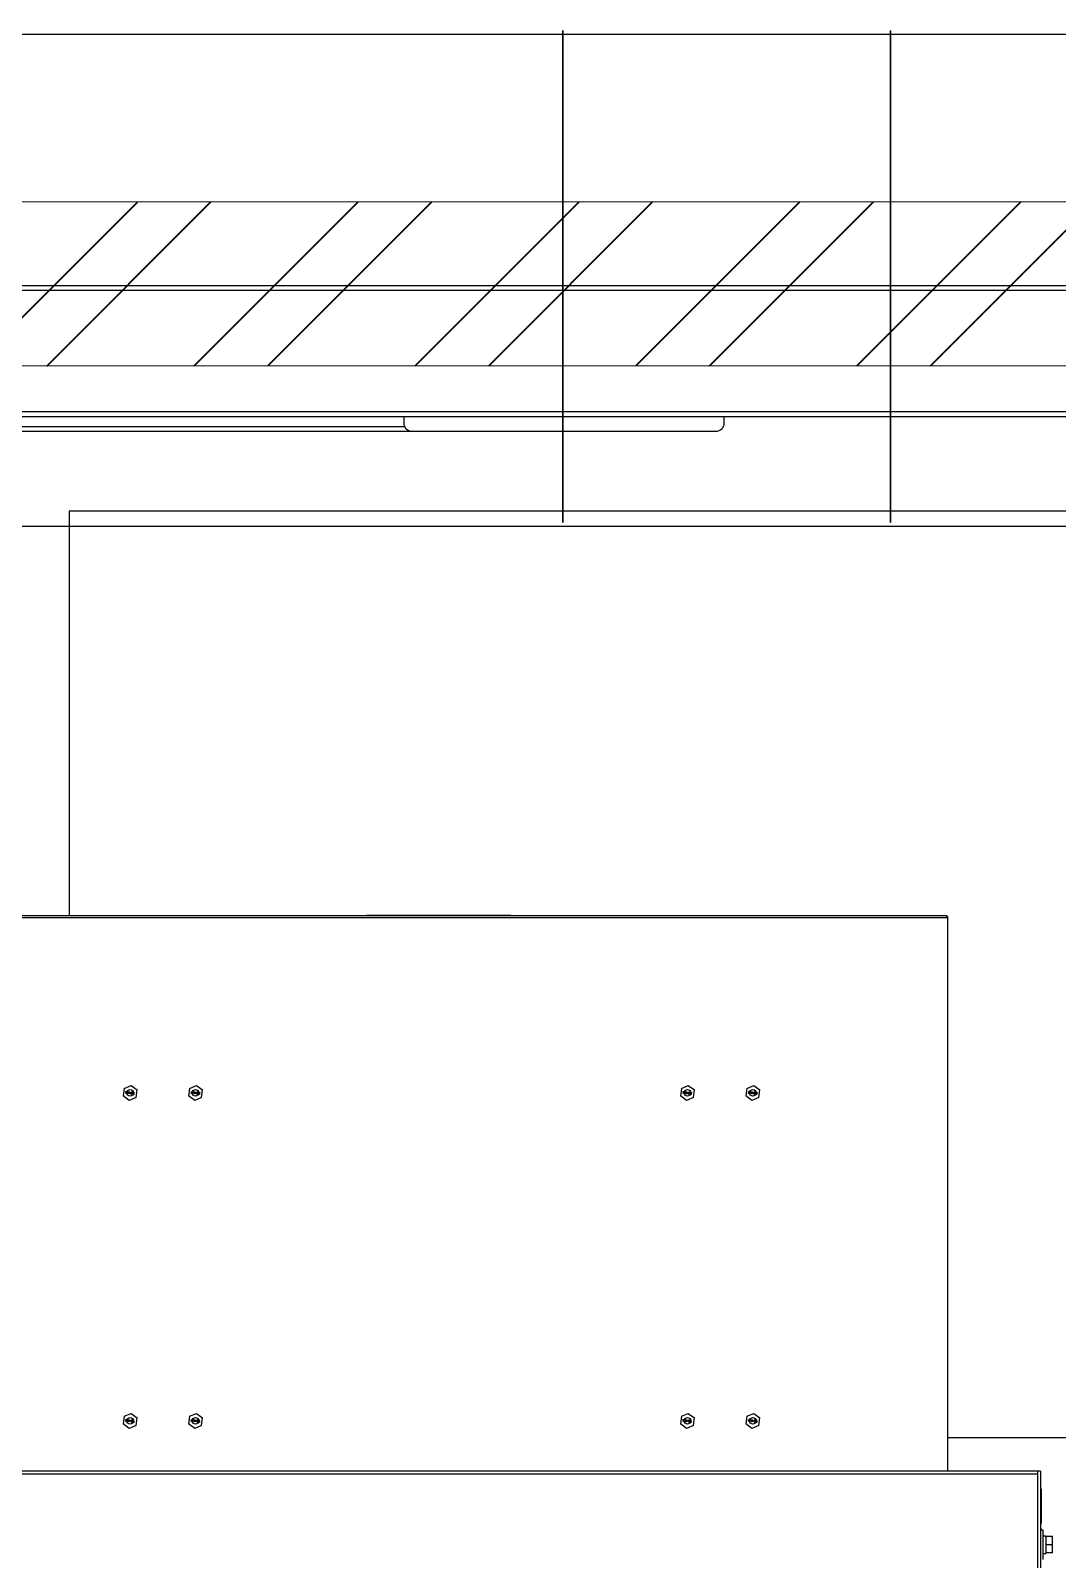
# Model space of a CAD drawing. Header units: millimetres. Extents: x 32496 to 166256, y 3504 to 23939.
# Drawn here: x 92175 to 92801, y 7928 to 8860 of the extents above; entities that cross this region are included whole.
import ezdxf

# ---------------------------------------------------------------- set-up
doc = ezdxf.new("R2010")
doc.units = ezdxf.units.MM
doc.linetypes.add('DASHED2', pattern=[9.525, 6.35, -3.175])
doc.layers.get('0').update_dxf_attribs({"lineweight": 35})
for name, color, linetype in [('2401-00854_BSO-M4-25_1_0', 7, 'Continuous'), ('2401-01144-S-M6-16HWM_1_0', 7, 'Continuous'), ('4215-19366_1_1_0', 7, 'Continuous'), ('4215-19373_1_1_0', 7, 'Continuous'), ('4215-23304_2_1_1_0', 7, 'Continuous'), ('4215-HRQZZ01_1_1_0', 7, 'Continuous'), ('4403-10194_1_0', 7, 'Continuous'), ('FG-S120X100-_0', 7, 'Continuous'), ('QIAOJIA-1_0', 7, 'Continuous'), ('S04S0230_0', 7, 'Continuous')]:
    doc.layers.add(name, color=color, linetype=linetype)

# ---------------------------------------------------------------- blocks, each defined once
blk = doc.blocks.new('etryt5rte')
at = {"color": 2, "lineweight": -3}
for p, q in [((76194.75, -53517.2), (63702.7, -53517.2)), ((76094.75, -53617.2), (63802.7, -53619.51)), ((75994.75, -53717.2), (63902.7, -53719.51)), ((75894.64, -53817.41), (64002.7, -53817.41))]:
    blk.add_line(p, q, dxfattribs=at)
at = {"color": 2, "linetype": 'DASHED2', "lineweight": 30, "ltscale": 450.578225}
for p, q in [((64402.7, -53814.9), (64402.7, -53514.9)), ((64602.7, -53814.9), (64602.7, -53514.9))]:
    blk.add_line(p, q, dxfattribs=at)
at = {"color": 2}
for p, q in [((64043.18, -53719.48), (64143.21, -53619.45)), ((64088.09, -53719.47), (64188.12, -53619.44)), ((64177.91, -53719.46), (64277.94, -53619.42)), ((64222.82, -53719.45), (64322.85, -53619.41)), ((64312.64, -53719.43), (64412.67, -53619.4)), ((64357.55, -53719.42), (64457.58, -53619.39)), ((64447.37, -53719.41), (64547.4, -53619.37)), ((64492.28, -53719.4), (64592.31, -53619.36)), ((64582.1, -53719.38), (64682.13, -53619.35)), ((64627.01, -53719.37), (64727.04, -53619.34))]:
    blk.add_line(p, q, dxfattribs=at)
blk = doc.blocks.new('gtrytrgtrr')
at = {"layer": '2401-00854_BSO-M4-25_1_0', "color": 7, "linetype": 'Continuous'}
for p, q in [((60455.13, -72861), (60454.55, -72865.58)), ((60458.23, -72868.37), (60454.55, -72865.58)), ((60455.13, -72861), (60459.39, -72859.21)), ((60456.18, -72864.06), (60456.33, -72862.87)), ((60456.33, -72864.08), (60456.18, -72864.06)), ((60456.33, -72862.87), (60456.56, -72862.9)), ((60456.45, -72863.15), (60456.33, -72864.08)), ((60456.45, -72863.15), (60456.68, -72864.13)), ((60456.79, -72864.01), (60456.56, -72862.9)), ((60456.88, -72864.15), (60456.68, -72864.13)), ((60457.3, -72863), (60456.79, -72864.01)), ((60456.88, -72864.15), (60457.34, -72863.26)), ((60457.22, -72864.2), (60457.34, -72863.26)), ((60457.37, -72864.21), (60457.22, -72864.2)), ((60457.3, -72863), (60457.52, -72863.02)), ((60457.52, -72863.02), (60457.37, -72864.21)), ((60457.62, -72863.89), (60457.64, -72863.73)), ((60458.21, -72863.96), (60457.62, -72863.89)), ((60458.32, -72863.12), (60457.64, -72863.73)), ((60457.81, -72863.75), (60458.29, -72863.33)), ((60457.81, -72863.75), (60458.23, -72863.81)), ((60458.17, -72864.31), (60458.21, -72863.96)), ((60458.32, -72864.33), (60458.17, -72864.31)), ((60458.23, -72863.81), (60458.29, -72863.33)), ((60458.32, -72863.12), (60458.47, -72863.14)), ((60458.36, -72863.98), (60458.32, -72864.33)), ((60458.61, -72864.01), (60458.36, -72863.98)), ((60458.47, -72863.14), (60458.38, -72863.83)), ((60458.38, -72863.83), (60458.63, -72863.86)), ((60458.63, -72863.86), (60458.61, -72864.01)), ((60458.99, -72863.8), (60458.82, -72863.93)), ((60458.82, -72863.93), (60458.84, -72863.96)), ((60458.84, -72863.96), (60458.98, -72863.85)), ((60458.89, -72863.61), (60458.86, -72863.63)), ((60458.86, -72863.63), (60458.99, -72863.8)), ((60458.99, -72863.75), (60458.89, -72863.61)), ((60458.96, -72864.03), (60458.98, -72863.85)), ((60459.01, -72864.03), (60458.96, -72864.03)), ((60458.99, -72863.75), (60459.02, -72863.57)), ((60459.03, -72863.86), (60459.01, -72864.03)), ((60459.02, -72863.57), (60459.07, -72863.58)), ((60459.03, -72863.86), (60459.14, -72864)), ((60459.07, -72863.58), (60459.04, -72863.76)), ((60459.18, -72863.65), (60459.04, -72863.76)), ((60459.04, -72863.81), (60459.21, -72863.67)), ((60459.17, -72863.98), (60459.04, -72863.81)), ((60459.14, -72864), (60459.17, -72863.98)), ((60459.21, -72863.67), (60459.18, -72863.65)), ((60459.31, -72864.46), (60459.32, -72864.33)), ((60460.2, -72864.57), (60459.31, -72864.46)), ((60460.1, -72863.79), (60459.32, -72864.33)), ((60459.39, -72859.21), (60463.07, -72862)), ((60459.48, -72863.45), (60459.45, -72863.55)), ((60459.57, -72863.57), (60459.45, -72863.55)), ((60459.6, -72863.36), (60459.48, -72863.45)), ((60459.52, -72864.36), (60460.21, -72863.88)), ((60459.52, -72864.36), (60460.22, -72864.44)), ((60459.57, -72863.57), (60459.63, -72863.5)), ((60459.7, -72863.32), (60459.6, -72863.36)), ((60459.63, -72863.5), (60459.71, -72863.45)), ((60459.88, -72863.32), (60459.7, -72863.32)), ((60459.71, -72863.45), (60459.84, -72863.44)), ((60459.94, -72863.46), (60459.84, -72863.44)), ((60459.88, -72863.32), (60459.98, -72863.33)), ((60459.94, -72863.46), (60460.06, -72863.5)), ((60460.12, -72863.38), (60459.98, -72863.33)), ((60460.06, -72863.5), (60460.13, -72863.56)), ((60460.16, -72863.69), (60460.1, -72863.79)), ((60460.22, -72863.44), (60460.12, -72863.38)), ((60460.13, -72863.56), (60460.17, -72863.64)), ((60460.16, -72863.69), (60460.17, -72863.64)), ((60460.22, -72864.44), (60460.2, -72864.57)), ((60460.21, -72863.88), (60460.27, -72863.81)), ((60460.3, -72863.55), (60460.22, -72863.44)), ((60460.27, -72863.81), (60460.31, -72863.71)), ((60460.32, -72863.66), (60460.3, -72863.55)), ((60460.32, -72863.66), (60460.31, -72863.71)), ((60460.44, -72864.29), (60460.47, -72864.4)), ((60460.44, -72864.29), (60460.59, -72864.31)), ((60460.47, -72864.06), (60460.55, -72863.41)), ((60460.64, -72864.09), (60460.47, -72864.06)), ((60460.47, -72864.4), (60460.54, -72864.51)), ((60460.54, -72864.51), (60460.65, -72864.6)), ((60460.55, -72863.41), (60461.39, -72863.51)), ((60460.62, -72864.42), (60460.59, -72864.31)), ((60460.66, -72863.55), (60460.61, -72863.95)), ((60460.74, -72863.89), (60460.61, -72863.95)), ((60460.69, -72864.48), (60460.62, -72864.42)), ((60460.64, -72864.09), (60460.75, -72864.02)), ((60460.65, -72864.6), (60460.77, -72864.64)), ((60461.38, -72863.64), (60460.66, -72863.55)), ((60460.79, -72864.52), (60460.69, -72864.48)), ((60460.87, -72863.88), (60460.74, -72863.89)), ((60460.75, -72864.02), (60460.85, -72864.01)), ((60460.92, -72864.66), (60460.77, -72864.64)), ((60460.79, -72864.52), (60460.94, -72864.54)), ((60461, -72864.03), (60460.85, -72864.01)), ((60460.87, -72863.88), (60461.02, -72863.9)), ((60460.92, -72864.66), (60461.05, -72864.65)), ((60461.04, -72864.52), (60460.94, -72864.54)), ((60461, -72864.03), (60461.1, -72864.07)), ((60461.14, -72863.94), (60461.02, -72863.9)), ((60461.12, -72864.48), (60461.04, -72864.52)), ((60461.05, -72864.65), (60461.18, -72864.59)), ((60461.1, -72864.07), (60461.16, -72864.13)), ((60461.18, -72864.41), (60461.12, -72864.48)), ((60461.25, -72864.03), (60461.14, -72863.94)), ((60461.16, -72864.13), (60461.2, -72864.21)), ((60461.21, -72864.34), (60461.18, -72864.41)), ((60461.18, -72864.59), (60461.27, -72864.5)), ((60461.2, -72864.21), (60461.22, -72864.29)), ((60461.21, -72864.34), (60461.22, -72864.29)), ((60461.31, -72864.15), (60461.25, -72864.03)), ((60461.27, -72864.5), (60461.33, -72864.38)), ((60461.35, -72864.28), (60461.31, -72864.15)), ((60461.35, -72864.28), (60461.33, -72864.38)), ((60461.39, -72863.51), (60461.38, -72863.64)), ((60462.49, -72866.58), (60463.07, -72862)), ((60495.13, -72861), (60494.55, -72865.58)), ((60498.23, -72868.37), (60494.55, -72865.58)), ((60495.13, -72861), (60499.39, -72859.21)), ((60496.18, -72864.06), (60496.33, -72862.87)), ((60496.33, -72864.08), (60496.18, -72864.06)), ((60496.33, -72862.87), (60496.56, -72862.9)), ((60496.45, -72863.15), (60496.33, -72864.08)), ((60496.45, -72863.15), (60496.68, -72864.13)), ((60496.79, -72864.01), (60496.56, -72862.9)), ((60496.88, -72864.15), (60496.68, -72864.13)), ((60497.3, -72863), (60496.79, -72864.01)), ((60496.88, -72864.15), (60497.34, -72863.26)), ((60497.22, -72864.2), (60497.34, -72863.26)), ((60497.37, -72864.21), (60497.22, -72864.2)), ((60497.3, -72863), (60497.52, -72863.02)), ((60497.52, -72863.02), (60497.37, -72864.21)), ((60497.62, -72863.89), (60497.64, -72863.73)), ((60498.21, -72863.96), (60497.62, -72863.89)), ((60498.32, -72863.12), (60497.64, -72863.73)), ((60497.81, -72863.75), (60498.29, -72863.33)), ((60497.81, -72863.75), (60498.23, -72863.81)), ((60498.17, -72864.31), (60498.21, -72863.96)), ((60498.32, -72864.33), (60498.17, -72864.31)), ((60498.23, -72863.81), (60498.29, -72863.33)), ((60498.32, -72863.12), (60498.47, -72863.14)), ((60498.36, -72863.98), (60498.32, -72864.33)), ((60498.61, -72864.01), (60498.36, -72863.98)), ((60498.47, -72863.14), (60498.38, -72863.83)), ((60498.38, -72863.83), (60498.63, -72863.86)), ((60498.63, -72863.86), (60498.61, -72864.01)), ((60498.99, -72863.8), (60498.82, -72863.93)), ((60498.82, -72863.93), (60498.84, -72863.96)), ((60498.84, -72863.96), (60498.98, -72863.85)), ((60498.89, -72863.61), (60498.86, -72863.63)), ((60498.86, -72863.63), (60498.99, -72863.8)), ((60498.99, -72863.75), (60498.89, -72863.61)), ((60498.96, -72864.03), (60498.98, -72863.85)), ((60499.01, -72864.03), (60498.96, -72864.03)), ((60498.99, -72863.75), (60499.02, -72863.57)), ((60499.03, -72863.86), (60499.01, -72864.03)), ((60499.02, -72863.57), (60499.07, -72863.58)), ((60499.03, -72863.86), (60499.14, -72864)), ((60499.07, -72863.58), (60499.04, -72863.76)), ((60499.18, -72863.65), (60499.04, -72863.76)), ((60499.04, -72863.81), (60499.21, -72863.67)), ((60499.17, -72863.98), (60499.04, -72863.81)), ((60499.14, -72864), (60499.17, -72863.98)), ((60499.21, -72863.67), (60499.18, -72863.65)), ((60499.31, -72864.46), (60499.32, -72864.33)), ((60500.2, -72864.57), (60499.31, -72864.46)), ((60500.1, -72863.79), (60499.32, -72864.33)), ((60499.39, -72859.21), (60503.07, -72862)), ((60499.48, -72863.45), (60499.45, -72863.55)), ((60499.57, -72863.57), (60499.45, -72863.55)), ((60499.6, -72863.36), (60499.48, -72863.45)), ((60499.52, -72864.36), (60500.21, -72863.88)), ((60499.52, -72864.36), (60500.22, -72864.44)), ((60499.57, -72863.57), (60499.63, -72863.5)), ((60499.7, -72863.32), (60499.6, -72863.36)), ((60499.63, -72863.5), (60499.71, -72863.45)), ((60499.88, -72863.32), (60499.7, -72863.32)), ((60499.71, -72863.45), (60499.84, -72863.44)), ((60499.94, -72863.46), (60499.84, -72863.44)), ((60499.88, -72863.32), (60499.98, -72863.33)), ((60499.94, -72863.46), (60500.06, -72863.5)), ((60500.12, -72863.38), (60499.98, -72863.33)), ((60500.06, -72863.5), (60500.13, -72863.56)), ((60500.16, -72863.69), (60500.1, -72863.79)), ((60500.22, -72863.44), (60500.12, -72863.38)), ((60500.13, -72863.56), (60500.17, -72863.64)), ((60500.16, -72863.69), (60500.17, -72863.64)), ((60500.22, -72864.44), (60500.2, -72864.57)), ((60500.21, -72863.88), (60500.27, -72863.81)), ((60500.3, -72863.55), (60500.22, -72863.44)), ((60500.27, -72863.81), (60500.31, -72863.71)), ((60500.32, -72863.66), (60500.3, -72863.55)), ((60500.32, -72863.66), (60500.31, -72863.71)), ((60500.44, -72864.29), (60500.47, -72864.4)), ((60500.44, -72864.29), (60500.59, -72864.31)), ((60500.47, -72864.06), (60500.55, -72863.41)), ((60500.64, -72864.09), (60500.47, -72864.06)), ((60500.47, -72864.4), (60500.54, -72864.51)), ((60500.54, -72864.51), (60500.65, -72864.6)), ((60500.55, -72863.41), (60501.39, -72863.51)), ((60500.62, -72864.42), (60500.59, -72864.31)), ((60500.66, -72863.55), (60500.61, -72863.95)), ((60500.74, -72863.89), (60500.61, -72863.95)), ((60500.69, -72864.48), (60500.62, -72864.42)), ((60500.64, -72864.09), (60500.75, -72864.02)), ((60500.65, -72864.6), (60500.77, -72864.64)), ((60501.38, -72863.64), (60500.66, -72863.55)), ((60500.79, -72864.52), (60500.69, -72864.48)), ((60500.87, -72863.88), (60500.74, -72863.89)), ((60500.75, -72864.02), (60500.85, -72864.01)), ((60500.92, -72864.66), (60500.77, -72864.64)), ((60500.79, -72864.52), (60500.94, -72864.54)), ((60501, -72864.03), (60500.85, -72864.01)), ((60500.87, -72863.88), (60501.02, -72863.9)), ((60500.92, -72864.66), (60501.05, -72864.65)), ((60501.04, -72864.52), (60500.94, -72864.54)), ((60501, -72864.03), (60501.1, -72864.07)), ((60501.14, -72863.94), (60501.02, -72863.9)), ((60501.12, -72864.48), (60501.04, -72864.52)), ((60501.05, -72864.65), (60501.18, -72864.59)), ((60501.1, -72864.07), (60501.16, -72864.13)), ((60501.18, -72864.41), (60501.12, -72864.48)), ((60501.25, -72864.03), (60501.14, -72863.94)), ((60501.16, -72864.13), (60501.2, -72864.21)), ((60501.21, -72864.34), (60501.18, -72864.41)), ((60501.18, -72864.59), (60501.27, -72864.5)), ((60501.2, -72864.21), (60501.22, -72864.29)), ((60501.21, -72864.34), (60501.22, -72864.29)), ((60501.31, -72864.15), (60501.25, -72864.03)), ((60501.27, -72864.5), (60501.33, -72864.38)), ((60501.35, -72864.28), (60501.31, -72864.15)), ((60501.35, -72864.28), (60501.33, -72864.38)), ((60501.39, -72863.51), (60501.38, -72863.64)), ((60502.49, -72866.58), (60503.07, -72862)), ((60795.13, -72861), (60794.55, -72865.58)), ((60798.23, -72868.37), (60794.55, -72865.58)), ((60795.13, -72861), (60799.39, -72859.21)), ((60796.18, -72864.06), (60796.33, -72862.87)), ((60796.33, -72864.08), (60796.18, -72864.06)), ((60796.33, -72862.87), (60796.56, -72862.9)), ((60796.45, -72863.15), (60796.33, -72864.08)), ((60796.45, -72863.15), (60796.68, -72864.13)), ((60796.79, -72864.01), (60796.56, -72862.9)), ((60796.88, -72864.15), (60796.68, -72864.13)), ((60797.3, -72863), (60796.79, -72864.01)), ((60796.88, -72864.15), (60797.34, -72863.26)), ((60797.22, -72864.2), (60797.34, -72863.26)), ((60797.37, -72864.21), (60797.22, -72864.2)), ((60797.3, -72863), (60797.52, -72863.02)), ((60797.52, -72863.02), (60797.37, -72864.21)), ((60797.62, -72863.89), (60797.64, -72863.73)), ((60798.21, -72863.96), (60797.62, -72863.89)), ((60798.32, -72863.12), (60797.64, -72863.73)), ((60797.81, -72863.75), (60798.29, -72863.33)), ((60797.81, -72863.75), (60798.23, -72863.81)), ((60798.17, -72864.31), (60798.21, -72863.96)), ((60798.32, -72864.33), (60798.17, -72864.31)), ((60798.23, -72863.81), (60798.29, -72863.33)), ((60798.32, -72863.12), (60798.47, -72863.14)), ((60798.36, -72863.98), (60798.32, -72864.33)), ((60798.61, -72864.01), (60798.36, -72863.98)), ((60798.47, -72863.14), (60798.38, -72863.83)), ((60798.38, -72863.83), (60798.63, -72863.86)), ((60798.63, -72863.86), (60798.61, -72864.01)), ((60798.99, -72863.8), (60798.82, -72863.93)), ((60798.82, -72863.93), (60798.84, -72863.96)), ((60798.84, -72863.96), (60798.98, -72863.85)), ((60798.89, -72863.61), (60798.86, -72863.63)), ((60798.86, -72863.63), (60798.99, -72863.8)), ((60798.99, -72863.75), (60798.89, -72863.61)), ((60798.96, -72864.03), (60798.98, -72863.85)), ((60799.01, -72864.03), (60798.96, -72864.03)), ((60798.99, -72863.75), (60799.02, -72863.57)), ((60799.03, -72863.86), (60799.01, -72864.03)), ((60799.02, -72863.57), (60799.07, -72863.58)), ((60799.03, -72863.86), (60799.14, -72864)), ((60799.07, -72863.58), (60799.04, -72863.76)), ((60799.18, -72863.65), (60799.04, -72863.76)), ((60799.04, -72863.81), (60799.21, -72863.67)), ((60799.17, -72863.98), (60799.04, -72863.81)), ((60799.14, -72864), (60799.17, -72863.98)), ((60799.21, -72863.67), (60799.18, -72863.65)), ((60799.31, -72864.46), (60799.32, -72864.33)), ((60800.2, -72864.57), (60799.31, -72864.46)), ((60800.1, -72863.79), (60799.32, -72864.33)), ((60799.39, -72859.21), (60803.07, -72862)), ((60799.48, -72863.45), (60799.45, -72863.55)), ((60799.57, -72863.57), (60799.45, -72863.55)), ((60799.6, -72863.36), (60799.48, -72863.45)), ((60799.52, -72864.36), (60800.21, -72863.88)), ((60799.52, -72864.36), (60800.22, -72864.44)), ((60799.57, -72863.57), (60799.63, -72863.5)), ((60799.7, -72863.32), (60799.6, -72863.36)), ((60799.63, -72863.5), (60799.71, -72863.45)), ((60799.88, -72863.32), (60799.7, -72863.32)), ((60799.71, -72863.45), (60799.84, -72863.44)), ((60799.94, -72863.46), (60799.84, -72863.44)), ((60799.88, -72863.32), (60799.98, -72863.33)), ((60799.94, -72863.46), (60800.06, -72863.5)), ((60800.12, -72863.38), (60799.98, -72863.33)), ((60800.06, -72863.5), (60800.13, -72863.56)), ((60800.16, -72863.69), (60800.1, -72863.79)), ((60800.22, -72863.44), (60800.12, -72863.38)), ((60800.13, -72863.56), (60800.17, -72863.64)), ((60800.16, -72863.69), (60800.17, -72863.64)), ((60800.22, -72864.44), (60800.2, -72864.57)), ((60800.21, -72863.88), (60800.27, -72863.81)), ((60800.3, -72863.55), (60800.22, -72863.44)), ((60800.27, -72863.81), (60800.31, -72863.71)), ((60800.32, -72863.66), (60800.3, -72863.55)), ((60800.32, -72863.66), (60800.31, -72863.71)), ((60800.44, -72864.29), (60800.47, -72864.4)), ((60800.44, -72864.29), (60800.59, -72864.31)), ((60800.47, -72864.06), (60800.55, -72863.41)), ((60800.64, -72864.09), (60800.47, -72864.06)), ((60800.47, -72864.4), (60800.54, -72864.51)), ((60800.54, -72864.51), (60800.65, -72864.6)), ((60800.55, -72863.41), (60801.39, -72863.51)), ((60800.62, -72864.42), (60800.59, -72864.31)), ((60800.66, -72863.55), (60800.61, -72863.95)), ((60800.74, -72863.89), (60800.61, -72863.95)), ((60800.69, -72864.48), (60800.62, -72864.42)), ((60800.64, -72864.09), (60800.75, -72864.02)), ((60800.65, -72864.6), (60800.77, -72864.64)), ((60801.38, -72863.64), (60800.66, -72863.55)), ((60800.79, -72864.52), (60800.69, -72864.48)), ((60800.87, -72863.88), (60800.74, -72863.89)), ((60800.75, -72864.02), (60800.85, -72864.01)), ((60800.92, -72864.66), (60800.77, -72864.64)), ((60800.79, -72864.52), (60800.94, -72864.54)), ((60801, -72864.03), (60800.85, -72864.01)), ((60800.87, -72863.88), (60801.02, -72863.9)), ((60800.92, -72864.66), (60801.05, -72864.65)), ((60801.04, -72864.52), (60800.94, -72864.54)), ((60801, -72864.03), (60801.1, -72864.07)), ((60801.14, -72863.94), (60801.02, -72863.9)), ((60801.12, -72864.48), (60801.04, -72864.52)), ((60801.05, -72864.65), (60801.18, -72864.59)), ((60801.1, -72864.07), (60801.16, -72864.13)), ((60801.18, -72864.41), (60801.12, -72864.48)), ((60801.25, -72864.03), (60801.14, -72863.94)), ((60801.16, -72864.13), (60801.2, -72864.21)), ((60801.21, -72864.34), (60801.18, -72864.41)), ((60801.18, -72864.59), (60801.27, -72864.5)), ((60801.2, -72864.21), (60801.22, -72864.29)), ((60801.21, -72864.34), (60801.22, -72864.29)), ((60801.31, -72864.15), (60801.25, -72864.03)), ((60801.27, -72864.5), (60801.33, -72864.38)), ((60801.35, -72864.28), (60801.31, -72864.15)), ((60801.35, -72864.28), (60801.33, -72864.38)), ((60801.39, -72863.51), (60801.38, -72863.64)), ((60802.49, -72866.58), (60803.07, -72862)), ((60835.13, -72861), (60834.55, -72865.58)), ((60838.23, -72868.37), (60834.55, -72865.58)), ((60835.13, -72861), (60839.39, -72859.21)), ((60836.18, -72864.06), (60836.33, -72862.87)), ((60836.33, -72864.08), (60836.18, -72864.06)), ((60836.33, -72862.87), (60836.56, -72862.9)), ((60836.45, -72863.15), (60836.33, -72864.08)), ((60836.45, -72863.15), (60836.68, -72864.13)), ((60836.79, -72864.01), (60836.56, -72862.9)), ((60836.88, -72864.15), (60836.68, -72864.13)), ((60837.3, -72863), (60836.79, -72864.01)), ((60836.88, -72864.15), (60837.34, -72863.26)), ((60837.22, -72864.2), (60837.34, -72863.26)), ((60837.37, -72864.21), (60837.22, -72864.2)), ((60837.3, -72863), (60837.52, -72863.02)), ((60837.52, -72863.02), (60837.37, -72864.21)), ((60837.62, -72863.89), (60837.64, -72863.73)), ((60838.21, -72863.96), (60837.62, -72863.89)), ((60838.32, -72863.12), (60837.64, -72863.73)), ((60837.81, -72863.75), (60838.29, -72863.33)), ((60837.81, -72863.75), (60838.23, -72863.81)), ((60838.17, -72864.31), (60838.21, -72863.96)), ((60838.32, -72864.33), (60838.17, -72864.31)), ((60838.23, -72863.81), (60838.29, -72863.33)), ((60838.32, -72863.12), (60838.47, -72863.14)), ((60838.36, -72863.98), (60838.32, -72864.33)), ((60838.61, -72864.01), (60838.36, -72863.98)), ((60838.47, -72863.14), (60838.38, -72863.83)), ((60838.38, -72863.83), (60838.63, -72863.86)), ((60838.63, -72863.86), (60838.61, -72864.01)), ((60838.99, -72863.8), (60838.82, -72863.93)), ((60838.82, -72863.93), (60838.84, -72863.96)), ((60838.84, -72863.96), (60838.98, -72863.85)), ((60838.89, -72863.61), (60838.86, -72863.63)), ((60838.86, -72863.63), (60838.99, -72863.8)), ((60838.99, -72863.75), (60838.89, -72863.61)), ((60838.96, -72864.03), (60838.98, -72863.85)), ((60839.01, -72864.03), (60838.96, -72864.03)), ((60838.99, -72863.75), (60839.02, -72863.57)), ((60839.03, -72863.86), (60839.01, -72864.03)), ((60839.02, -72863.57), (60839.07, -72863.58)), ((60839.03, -72863.86), (60839.14, -72864)), ((60839.07, -72863.58), (60839.04, -72863.76)), ((60839.18, -72863.65), (60839.04, -72863.76)), ((60839.04, -72863.81), (60839.21, -72863.67)), ((60839.17, -72863.98), (60839.04, -72863.81)), ((60839.14, -72864), (60839.17, -72863.98)), ((60839.21, -72863.67), (60839.18, -72863.65)), ((60839.31, -72864.46), (60839.32, -72864.33)), ((60840.2, -72864.57), (60839.31, -72864.46)), ((60840.1, -72863.79), (60839.32, -72864.33)), ((60839.39, -72859.21), (60843.07, -72862)), ((60839.48, -72863.45), (60839.45, -72863.55)), ((60839.57, -72863.57), (60839.45, -72863.55)), ((60839.6, -72863.36), (60839.48, -72863.45)), ((60839.52, -72864.36), (60840.21, -72863.88)), ((60839.52, -72864.36), (60840.22, -72864.44)), ((60839.57, -72863.57), (60839.63, -72863.5)), ((60839.7, -72863.32), (60839.6, -72863.36)), ((60839.63, -72863.5), (60839.71, -72863.45)), ((60839.88, -72863.32), (60839.7, -72863.32)), ((60839.71, -72863.45), (60839.84, -72863.44)), ((60839.94, -72863.46), (60839.84, -72863.44)), ((60839.88, -72863.32), (60839.98, -72863.33)), ((60839.94, -72863.46), (60840.06, -72863.5)), ((60840.12, -72863.38), (60839.98, -72863.33)), ((60840.06, -72863.5), (60840.13, -72863.56)), ((60840.16, -72863.69), (60840.1, -72863.79)), ((60840.22, -72863.44), (60840.12, -72863.38)), ((60840.13, -72863.56), (60840.17, -72863.64)), ((60840.16, -72863.69), (60840.17, -72863.64)), ((60840.22, -72864.44), (60840.2, -72864.57)), ((60840.21, -72863.88), (60840.27, -72863.81)), ((60840.3, -72863.55), (60840.22, -72863.44)), ((60840.27, -72863.81), (60840.31, -72863.71)), ((60840.32, -72863.66), (60840.3, -72863.55)), ((60840.32, -72863.66), (60840.31, -72863.71)), ((60840.44, -72864.29), (60840.47, -72864.4)), ((60840.44, -72864.29), (60840.59, -72864.31)), ((60840.47, -72864.06), (60840.55, -72863.41)), ((60840.64, -72864.09), (60840.47, -72864.06)), ((60840.47, -72864.4), (60840.54, -72864.51)), ((60840.54, -72864.51), (60840.65, -72864.6)), ((60840.55, -72863.41), (60841.39, -72863.51)), ((60840.62, -72864.42), (60840.59, -72864.31)), ((60840.66, -72863.55), (60840.61, -72863.95)), ((60840.74, -72863.89), (60840.61, -72863.95)), ((60840.69, -72864.48), (60840.62, -72864.42)), ((60840.64, -72864.09), (60840.75, -72864.02)), ((60840.65, -72864.6), (60840.77, -72864.64)), ((60841.38, -72863.64), (60840.66, -72863.55)), ((60840.79, -72864.52), (60840.69, -72864.48)), ((60840.87, -72863.88), (60840.74, -72863.89)), ((60840.75, -72864.02), (60840.85, -72864.01)), ((60840.92, -72864.66), (60840.77, -72864.64)), ((60840.79, -72864.52), (60840.94, -72864.54)), ((60841, -72864.03), (60840.85, -72864.01)), ((60840.87, -72863.88), (60841.02, -72863.9)), ((60840.92, -72864.66), (60841.05, -72864.65)), ((60841.04, -72864.52), (60840.94, -72864.54)), ((60841, -72864.03), (60841.1, -72864.07)), ((60841.14, -72863.94), (60841.02, -72863.9)), ((60841.12, -72864.48), (60841.04, -72864.52)), ((60841.05, -72864.65), (60841.18, -72864.59)), ((60841.1, -72864.07), (60841.16, -72864.13)), ((60841.18, -72864.41), (60841.12, -72864.48)), ((60841.25, -72864.03), (60841.14, -72863.94)), ((60841.16, -72864.13), (60841.2, -72864.21)), ((60841.21, -72864.34), (60841.18, -72864.41)), ((60841.18, -72864.59), (60841.27, -72864.5)), ((60841.2, -72864.21), (60841.22, -72864.29)), ((60841.21, -72864.34), (60841.22, -72864.29)), ((60841.31, -72864.15), (60841.25, -72864.03)), ((60841.27, -72864.5), (60841.33, -72864.38)), ((60841.35, -72864.28), (60841.31, -72864.15)), ((60841.35, -72864.28), (60841.33, -72864.38)), ((60841.39, -72863.51), (60841.38, -72863.64)), ((60842.49, -72866.58), (60843.07, -72862)), ((60462.49, -72866.58), (60458.23, -72868.37)), ((60502.49, -72866.58), (60498.23, -72868.37)), ((60802.49, -72866.58), (60798.23, -72868.37)), ((60842.49, -72866.58), (60838.23, -72868.37)), ((60455.13, -73061), (60454.55, -73065.58)), ((60455.13, -73061), (60459.39, -73059.21)), ((60459.39, -73059.21), (60463.07, -73062)), ((60462.49, -73066.58), (60463.07, -73062)), ((60495.13, -73061), (60494.55, -73065.58)), ((60495.13, -73061), (60499.39, -73059.21)), ((60499.39, -73059.21), (60503.07, -73062)), ((60502.49, -73066.58), (60503.07, -73062)), ((60795.13, -73061), (60794.55, -73065.58)), ((60795.13, -73061), (60799.39, -73059.21)), ((60799.39, -73059.21), (60803.07, -73062)), ((60802.49, -73066.58), (60803.07, -73062)), ((60835.13, -73061), (60834.55, -73065.58)), ((60835.13, -73061), (60839.39, -73059.21)), ((60839.39, -73059.21), (60843.07, -73062)), ((60842.49, -73066.58), (60843.07, -73062)), ((60458.23, -73068.37), (60454.55, -73065.58)), ((60456.18, -73064.06), (60456.33, -73062.87)), ((60456.33, -73064.08), (60456.18, -73064.06)), ((60456.33, -73062.87), (60456.56, -73062.9)), ((60456.45, -73063.15), (60456.33, -73064.08)), ((60456.45, -73063.15), (60456.68, -73064.13)), ((60456.79, -73064.01), (60456.56, -73062.9)), ((60456.88, -73064.15), (60456.68, -73064.13)), ((60457.3, -73063), (60456.79, -73064.01)), ((60456.88, -73064.15), (60457.34, -73063.26)), ((60457.22, -73064.2), (60457.34, -73063.26)), ((60457.37, -73064.21), (60457.22, -73064.2)), ((60457.3, -73063), (60457.52, -73063.02)), ((60457.52, -73063.02), (60457.37, -73064.21)), ((60457.62, -73063.89), (60457.64, -73063.73)), ((60458.21, -73063.96), (60457.62, -73063.89)), ((60458.32, -73063.12), (60457.64, -73063.73)), ((60457.81, -73063.75), (60458.29, -73063.33)), ((60457.81, -73063.75), (60458.23, -73063.81)), ((60458.17, -73064.31), (60458.21, -73063.96)), ((60458.32, -73064.33), (60458.17, -73064.31)), ((60458.23, -73063.81), (60458.29, -73063.33)), ((60462.49, -73066.58), (60458.23, -73068.37)), ((60458.32, -73063.12), (60458.47, -73063.14)), ((60458.36, -73063.98), (60458.32, -73064.33)), ((60458.61, -73064.01), (60458.36, -73063.98)), ((60458.47, -73063.14), (60458.38, -73063.83)), ((60458.38, -73063.83), (60458.63, -73063.86)), ((60458.63, -73063.86), (60458.61, -73064.01)), ((60458.99, -73063.8), (60458.82, -73063.93)), ((60458.82, -73063.93), (60458.84, -73063.96)), ((60458.84, -73063.96), (60458.98, -73063.85)), ((60458.89, -73063.61), (60458.86, -73063.63)), ((60458.86, -73063.63), (60458.99, -73063.8)), ((60458.99, -73063.75), (60458.89, -73063.61)), ((60458.96, -73064.03), (60458.98, -73063.85)), ((60459.01, -73064.03), (60458.96, -73064.03)), ((60458.99, -73063.75), (60459.02, -73063.57)), ((60459.03, -73063.86), (60459.01, -73064.03)), ((60459.02, -73063.57), (60459.07, -73063.58)), ((60459.03, -73063.86), (60459.14, -73064)), ((60459.07, -73063.58), (60459.04, -73063.76)), ((60459.18, -73063.65), (60459.04, -73063.76)), ((60459.04, -73063.81), (60459.21, -73063.67)), ((60459.17, -73063.98), (60459.04, -73063.81)), ((60459.14, -73064), (60459.17, -73063.98)), ((60459.21, -73063.67), (60459.18, -73063.65)), ((60459.31, -73064.46), (60459.32, -73064.33)), ((60460.2, -73064.57), (60459.31, -73064.46)), ((60460.1, -73063.79), (60459.32, -73064.33)), ((60459.48, -73063.45), (60459.45, -73063.55)), ((60459.57, -73063.57), (60459.45, -73063.55)), ((60459.6, -73063.36), (60459.48, -73063.45)), ((60459.52, -73064.36), (60460.21, -73063.88)), ((60459.52, -73064.36), (60460.22, -73064.44)), ((60459.57, -73063.57), (60459.63, -73063.5)), ((60459.7, -73063.32), (60459.6, -73063.36)), ((60459.63, -73063.5), (60459.71, -73063.45)), ((60459.88, -73063.32), (60459.7, -73063.32)), ((60459.71, -73063.45), (60459.84, -73063.44)), ((60459.94, -73063.46), (60459.84, -73063.44)), ((60459.88, -73063.32), (60459.98, -73063.33)), ((60459.94, -73063.46), (60460.06, -73063.5)), ((60460.12, -73063.38), (60459.98, -73063.33)), ((60460.06, -73063.5), (60460.13, -73063.56)), ((60460.16, -73063.69), (60460.1, -73063.79)), ((60460.22, -73063.44), (60460.12, -73063.38)), ((60460.13, -73063.56), (60460.17, -73063.64)), ((60460.16, -73063.69), (60460.17, -73063.64)), ((60460.22, -73064.44), (60460.2, -73064.57)), ((60460.21, -73063.88), (60460.27, -73063.81)), ((60460.3, -73063.55), (60460.22, -73063.44)), ((60460.27, -73063.81), (60460.31, -73063.71)), ((60460.32, -73063.66), (60460.3, -73063.55)), ((60460.32, -73063.66), (60460.31, -73063.71)), ((60460.44, -73064.29), (60460.47, -73064.4)), ((60460.44, -73064.29), (60460.59, -73064.31)), ((60460.47, -73064.06), (60460.55, -73063.41)), ((60460.64, -73064.09), (60460.47, -73064.06)), ((60460.47, -73064.4), (60460.54, -73064.51)), ((60460.54, -73064.51), (60460.65, -73064.6)), ((60460.55, -73063.41), (60461.39, -73063.51)), ((60460.62, -73064.42), (60460.59, -73064.31)), ((60460.66, -73063.55), (60460.61, -73063.95)), ((60460.74, -73063.89), (60460.61, -73063.95)), ((60460.69, -73064.48), (60460.62, -73064.42)), ((60460.64, -73064.09), (60460.75, -73064.02)), ((60460.65, -73064.6), (60460.77, -73064.64)), ((60461.38, -73063.64), (60460.66, -73063.55)), ((60460.79, -73064.52), (60460.69, -73064.48)), ((60460.87, -73063.88), (60460.74, -73063.89)), ((60460.75, -73064.02), (60460.85, -73064.01)), ((60460.92, -73064.66), (60460.77, -73064.64)), ((60460.79, -73064.52), (60460.94, -73064.54)), ((60461, -73064.03), (60460.85, -73064.01)), ((60460.87, -73063.88), (60461.02, -73063.9)), ((60460.92, -73064.66), (60461.05, -73064.65)), ((60461.04, -73064.52), (60460.94, -73064.54)), ((60461, -73064.03), (60461.1, -73064.07)), ((60461.14, -73063.94), (60461.02, -73063.9)), ((60461.12, -73064.48), (60461.04, -73064.52)), ((60461.05, -73064.65), (60461.18, -73064.59)), ((60461.1, -73064.07), (60461.16, -73064.13)), ((60461.18, -73064.41), (60461.12, -73064.48)), ((60461.25, -73064.03), (60461.14, -73063.94)), ((60461.16, -73064.13), (60461.2, -73064.21)), ((60461.21, -73064.34), (60461.18, -73064.41)), ((60461.18, -73064.59), (60461.27, -73064.5)), ((60461.2, -73064.21), (60461.22, -73064.29)), ((60461.21, -73064.34), (60461.22, -73064.29)), ((60461.31, -73064.15), (60461.25, -73064.03)), ((60461.27, -73064.5), (60461.33, -73064.38)), ((60461.35, -73064.28), (60461.31, -73064.15)), ((60461.35, -73064.28), (60461.33, -73064.38)), ((60461.39, -73063.51), (60461.38, -73063.64)), ((60498.23, -73068.37), (60494.55, -73065.58)), ((60496.18, -73064.06), (60496.33, -73062.87)), ((60496.33, -73064.08), (60496.18, -73064.06)), ((60496.33, -73062.87), (60496.56, -73062.9)), ((60496.45, -73063.15), (60496.33, -73064.08)), ((60496.45, -73063.15), (60496.68, -73064.13)), ((60496.79, -73064.01), (60496.56, -73062.9)), ((60496.88, -73064.15), (60496.68, -73064.13)), ((60497.3, -73063), (60496.79, -73064.01)), ((60496.88, -73064.15), (60497.34, -73063.26)), ((60497.22, -73064.2), (60497.34, -73063.26)), ((60497.37, -73064.21), (60497.22, -73064.2)), ((60497.3, -73063), (60497.52, -73063.02)), ((60497.52, -73063.02), (60497.37, -73064.21)), ((60497.62, -73063.89), (60497.64, -73063.73)), ((60498.21, -73063.96), (60497.62, -73063.89)), ((60498.32, -73063.12), (60497.64, -73063.73)), ((60497.81, -73063.75), (60498.29, -73063.33)), ((60497.81, -73063.75), (60498.23, -73063.81)), ((60498.17, -73064.31), (60498.21, -73063.96)), ((60498.32, -73064.33), (60498.17, -73064.31)), ((60498.23, -73063.81), (60498.29, -73063.33)), ((60502.49, -73066.58), (60498.23, -73068.37)), ((60498.32, -73063.12), (60498.47, -73063.14)), ((60498.36, -73063.98), (60498.32, -73064.33)), ((60498.61, -73064.01), (60498.36, -73063.98)), ((60498.47, -73063.14), (60498.38, -73063.83)), ((60498.38, -73063.83), (60498.63, -73063.86)), ((60498.63, -73063.86), (60498.61, -73064.01)), ((60498.99, -73063.8), (60498.82, -73063.93)), ((60498.82, -73063.93), (60498.84, -73063.96)), ((60498.84, -73063.96), (60498.98, -73063.85)), ((60498.89, -73063.61), (60498.86, -73063.63)), ((60498.86, -73063.63), (60498.99, -73063.8)), ((60498.99, -73063.75), (60498.89, -73063.61)), ((60498.96, -73064.03), (60498.98, -73063.85)), ((60499.01, -73064.03), (60498.96, -73064.03)), ((60498.99, -73063.75), (60499.02, -73063.57)), ((60499.03, -73063.86), (60499.01, -73064.03)), ((60499.02, -73063.57), (60499.07, -73063.58)), ((60499.03, -73063.86), (60499.14, -73064)), ((60499.07, -73063.58), (60499.04, -73063.76)), ((60499.18, -73063.65), (60499.04, -73063.76)), ((60499.04, -73063.81), (60499.21, -73063.67)), ((60499.17, -73063.98), (60499.04, -73063.81)), ((60499.14, -73064), (60499.17, -73063.98)), ((60499.21, -73063.67), (60499.18, -73063.65)), ((60499.31, -73064.46), (60499.32, -73064.33)), ((60500.2, -73064.57), (60499.31, -73064.46)), ((60500.1, -73063.79), (60499.32, -73064.33)), ((60499.48, -73063.45), (60499.45, -73063.55)), ((60499.57, -73063.57), (60499.45, -73063.55)), ((60499.6, -73063.36), (60499.48, -73063.45)), ((60499.52, -73064.36), (60500.21, -73063.88)), ((60499.52, -73064.36), (60500.22, -73064.44)), ((60499.57, -73063.57), (60499.63, -73063.5)), ((60499.7, -73063.32), (60499.6, -73063.36)), ((60499.63, -73063.5), (60499.71, -73063.45)), ((60499.88, -73063.32), (60499.7, -73063.32)), ((60499.71, -73063.45), (60499.84, -73063.44)), ((60499.94, -73063.46), (60499.84, -73063.44)), ((60499.88, -73063.32), (60499.98, -73063.33)), ((60499.94, -73063.46), (60500.06, -73063.5)), ((60500.12, -73063.38), (60499.98, -73063.33)), ((60500.06, -73063.5), (60500.13, -73063.56)), ((60500.16, -73063.69), (60500.1, -73063.79)), ((60500.22, -73063.44), (60500.12, -73063.38)), ((60500.13, -73063.56), (60500.17, -73063.64)), ((60500.16, -73063.69), (60500.17, -73063.64)), ((60500.22, -73064.44), (60500.2, -73064.57)), ((60500.21, -73063.88), (60500.27, -73063.81)), ((60500.3, -73063.55), (60500.22, -73063.44)), ((60500.27, -73063.81), (60500.31, -73063.71)), ((60500.32, -73063.66), (60500.3, -73063.55)), ((60500.32, -73063.66), (60500.31, -73063.71)), ((60500.44, -73064.29), (60500.47, -73064.4)), ((60500.44, -73064.29), (60500.59, -73064.31)), ((60500.47, -73064.06), (60500.55, -73063.41)), ((60500.64, -73064.09), (60500.47, -73064.06)), ((60500.47, -73064.4), (60500.54, -73064.51)), ((60500.54, -73064.51), (60500.65, -73064.6)), ((60500.55, -73063.41), (60501.39, -73063.51)), ((60500.62, -73064.42), (60500.59, -73064.31)), ((60500.66, -73063.55), (60500.61, -73063.95)), ((60500.74, -73063.89), (60500.61, -73063.95)), ((60500.69, -73064.48), (60500.62, -73064.42)), ((60500.64, -73064.09), (60500.75, -73064.02)), ((60500.65, -73064.6), (60500.77, -73064.64)), ((60501.38, -73063.64), (60500.66, -73063.55)), ((60500.79, -73064.52), (60500.69, -73064.48)), ((60500.87, -73063.88), (60500.74, -73063.89)), ((60500.75, -73064.02), (60500.85, -73064.01)), ((60500.92, -73064.66), (60500.77, -73064.64)), ((60500.79, -73064.52), (60500.94, -73064.54)), ((60501, -73064.03), (60500.85, -73064.01)), ((60500.87, -73063.88), (60501.02, -73063.9)), ((60500.92, -73064.66), (60501.05, -73064.65)), ((60501.04, -73064.52), (60500.94, -73064.54)), ((60501, -73064.03), (60501.1, -73064.07)), ((60501.14, -73063.94), (60501.02, -73063.9)), ((60501.12, -73064.48), (60501.04, -73064.52)), ((60501.05, -73064.65), (60501.18, -73064.59)), ((60501.1, -73064.07), (60501.16, -73064.13)), ((60501.18, -73064.41), (60501.12, -73064.48)), ((60501.25, -73064.03), (60501.14, -73063.94)), ((60501.16, -73064.13), (60501.2, -73064.21)), ((60501.21, -73064.34), (60501.18, -73064.41)), ((60501.18, -73064.59), (60501.27, -73064.5)), ((60501.2, -73064.21), (60501.22, -73064.29)), ((60501.21, -73064.34), (60501.22, -73064.29)), ((60501.31, -73064.15), (60501.25, -73064.03)), ((60501.27, -73064.5), (60501.33, -73064.38)), ((60501.35, -73064.28), (60501.31, -73064.15)), ((60501.35, -73064.28), (60501.33, -73064.38)), ((60501.39, -73063.51), (60501.38, -73063.64)), ((60798.23, -73068.37), (60794.55, -73065.58)), ((60796.18, -73064.06), (60796.33, -73062.87)), ((60796.33, -73064.08), (60796.18, -73064.06)), ((60796.33, -73062.87), (60796.56, -73062.9)), ((60796.45, -73063.15), (60796.33, -73064.08)), ((60796.45, -73063.15), (60796.68, -73064.13)), ((60796.79, -73064.01), (60796.56, -73062.9)), ((60796.88, -73064.15), (60796.68, -73064.13)), ((60797.3, -73063), (60796.79, -73064.01)), ((60796.88, -73064.15), (60797.34, -73063.26)), ((60797.22, -73064.2), (60797.34, -73063.26)), ((60797.37, -73064.21), (60797.22, -73064.2)), ((60797.3, -73063), (60797.52, -73063.02)), ((60797.52, -73063.02), (60797.37, -73064.21)), ((60797.62, -73063.89), (60797.64, -73063.73)), ((60798.21, -73063.96), (60797.62, -73063.89)), ((60798.32, -73063.12), (60797.64, -73063.73)), ((60797.81, -73063.75), (60798.29, -73063.33)), ((60797.81, -73063.75), (60798.23, -73063.81)), ((60798.17, -73064.31), (60798.21, -73063.96)), ((60798.32, -73064.33), (60798.17, -73064.31)), ((60798.23, -73063.81), (60798.29, -73063.33)), ((60802.49, -73066.58), (60798.23, -73068.37)), ((60798.32, -73063.12), (60798.47, -73063.14)), ((60798.36, -73063.98), (60798.32, -73064.33)), ((60798.61, -73064.01), (60798.36, -73063.98)), ((60798.47, -73063.14), (60798.38, -73063.83)), ((60798.38, -73063.83), (60798.63, -73063.86)), ((60798.63, -73063.86), (60798.61, -73064.01)), ((60798.99, -73063.8), (60798.82, -73063.93)), ((60798.82, -73063.93), (60798.84, -73063.96)), ((60798.84, -73063.96), (60798.98, -73063.85)), ((60798.89, -73063.61), (60798.86, -73063.63)), ((60798.86, -73063.63), (60798.99, -73063.8)), ((60798.99, -73063.75), (60798.89, -73063.61)), ((60798.96, -73064.03), (60798.98, -73063.85)), ((60799.01, -73064.03), (60798.96, -73064.03)), ((60798.99, -73063.75), (60799.02, -73063.57)), ((60799.03, -73063.86), (60799.01, -73064.03)), ((60799.02, -73063.57), (60799.07, -73063.58)), ((60799.03, -73063.86), (60799.14, -73064)), ((60799.07, -73063.58), (60799.04, -73063.76)), ((60799.18, -73063.65), (60799.04, -73063.76)), ((60799.04, -73063.81), (60799.21, -73063.67)), ((60799.17, -73063.98), (60799.04, -73063.81)), ((60799.14, -73064), (60799.17, -73063.98)), ((60799.21, -73063.67), (60799.18, -73063.65)), ((60799.31, -73064.46), (60799.32, -73064.33)), ((60800.2, -73064.57), (60799.31, -73064.46)), ((60800.1, -73063.79), (60799.32, -73064.33)), ((60799.48, -73063.45), (60799.45, -73063.55)), ((60799.57, -73063.57), (60799.45, -73063.55)), ((60799.6, -73063.36), (60799.48, -73063.45)), ((60799.52, -73064.36), (60800.21, -73063.88)), ((60799.52, -73064.36), (60800.22, -73064.44)), ((60799.57, -73063.57), (60799.63, -73063.5)), ((60799.7, -73063.32), (60799.6, -73063.36)), ((60799.63, -73063.5), (60799.71, -73063.45)), ((60799.88, -73063.32), (60799.7, -73063.32)), ((60799.71, -73063.45), (60799.84, -73063.44)), ((60799.94, -73063.46), (60799.84, -73063.44)), ((60799.88, -73063.32), (60799.98, -73063.33)), ((60799.94, -73063.46), (60800.06, -73063.5)), ((60800.12, -73063.38), (60799.98, -73063.33)), ((60800.06, -73063.5), (60800.13, -73063.56)), ((60800.16, -73063.69), (60800.1, -73063.79)), ((60800.22, -73063.44), (60800.12, -73063.38)), ((60800.13, -73063.56), (60800.17, -73063.64)), ((60800.16, -73063.69), (60800.17, -73063.64)), ((60800.22, -73064.44), (60800.2, -73064.57)), ((60800.21, -73063.88), (60800.27, -73063.81)), ((60800.3, -73063.55), (60800.22, -73063.44)), ((60800.27, -73063.81), (60800.31, -73063.71)), ((60800.32, -73063.66), (60800.3, -73063.55)), ((60800.32, -73063.66), (60800.31, -73063.71)), ((60800.44, -73064.29), (60800.47, -73064.4)), ((60800.44, -73064.29), (60800.59, -73064.31)), ((60800.47, -73064.06), (60800.55, -73063.41)), ((60800.64, -73064.09), (60800.47, -73064.06)), ((60800.47, -73064.4), (60800.54, -73064.51)), ((60800.54, -73064.51), (60800.65, -73064.6)), ((60800.55, -73063.41), (60801.39, -73063.51)), ((60800.62, -73064.42), (60800.59, -73064.31)), ((60800.66, -73063.55), (60800.61, -73063.95)), ((60800.74, -73063.89), (60800.61, -73063.95)), ((60800.69, -73064.48), (60800.62, -73064.42)), ((60800.64, -73064.09), (60800.75, -73064.02)), ((60800.65, -73064.6), (60800.77, -73064.64)), ((60801.38, -73063.64), (60800.66, -73063.55)), ((60800.79, -73064.52), (60800.69, -73064.48)), ((60800.87, -73063.88), (60800.74, -73063.89)), ((60800.75, -73064.02), (60800.85, -73064.01)), ((60800.92, -73064.66), (60800.77, -73064.64)), ((60800.79, -73064.52), (60800.94, -73064.54)), ((60801, -73064.03), (60800.85, -73064.01)), ((60800.87, -73063.88), (60801.02, -73063.9)), ((60800.92, -73064.66), (60801.05, -73064.65)), ((60801.04, -73064.52), (60800.94, -73064.54)), ((60801, -73064.03), (60801.1, -73064.07)), ((60801.14, -73063.94), (60801.02, -73063.9)), ((60801.12, -73064.48), (60801.04, -73064.52)), ((60801.05, -73064.65), (60801.18, -73064.59)), ((60801.1, -73064.07), (60801.16, -73064.13)), ((60801.18, -73064.41), (60801.12, -73064.48)), ((60801.25, -73064.03), (60801.14, -73063.94)), ((60801.16, -73064.13), (60801.2, -73064.21)), ((60801.21, -73064.34), (60801.18, -73064.41)), ((60801.18, -73064.59), (60801.27, -73064.5)), ((60801.2, -73064.21), (60801.22, -73064.29)), ((60801.21, -73064.34), (60801.22, -73064.29)), ((60801.31, -73064.15), (60801.25, -73064.03)), ((60801.27, -73064.5), (60801.33, -73064.38)), ((60801.35, -73064.28), (60801.31, -73064.15)), ((60801.35, -73064.28), (60801.33, -73064.38)), ((60801.39, -73063.51), (60801.38, -73063.64)), ((60838.23, -73068.37), (60834.55, -73065.58)), ((60836.18, -73064.06), (60836.33, -73062.87)), ((60836.33, -73064.08), (60836.18, -73064.06)), ((60836.33, -73062.87), (60836.56, -73062.9)), ((60836.45, -73063.15), (60836.33, -73064.08)), ((60836.45, -73063.15), (60836.68, -73064.13)), ((60836.79, -73064.01), (60836.56, -73062.9)), ((60836.88, -73064.15), (60836.68, -73064.13)), ((60837.3, -73063), (60836.79, -73064.01)), ((60836.88, -73064.15), (60837.34, -73063.26)), ((60837.22, -73064.2), (60837.34, -73063.26)), ((60837.37, -73064.21), (60837.22, -73064.2)), ((60837.3, -73063), (60837.52, -73063.02)), ((60837.52, -73063.02), (60837.37, -73064.21)), ((60837.62, -73063.89), (60837.64, -73063.73)), ((60838.21, -73063.96), (60837.62, -73063.89)), ((60838.32, -73063.12), (60837.64, -73063.73)), ((60837.81, -73063.75), (60838.29, -73063.33)), ((60837.81, -73063.75), (60838.23, -73063.81)), ((60838.17, -73064.31), (60838.21, -73063.96)), ((60838.32, -73064.33), (60838.17, -73064.31)), ((60838.23, -73063.81), (60838.29, -73063.33)), ((60842.49, -73066.58), (60838.23, -73068.37)), ((60838.32, -73063.12), (60838.47, -73063.14)), ((60838.36, -73063.98), (60838.32, -73064.33)), ((60838.61, -73064.01), (60838.36, -73063.98)), ((60838.47, -73063.14), (60838.38, -73063.83)), ((60838.38, -73063.83), (60838.63, -73063.86)), ((60838.63, -73063.86), (60838.61, -73064.01)), ((60838.99, -73063.8), (60838.82, -73063.93)), ((60838.82, -73063.93), (60838.84, -73063.96)), ((60838.84, -73063.96), (60838.98, -73063.85)), ((60838.89, -73063.61), (60838.86, -73063.63)), ((60838.86, -73063.63), (60838.99, -73063.8)), ((60838.99, -73063.75), (60838.89, -73063.61)), ((60838.96, -73064.03), (60838.98, -73063.85)), ((60839.01, -73064.03), (60838.96, -73064.03)), ((60838.99, -73063.75), (60839.02, -73063.57)), ((60839.03, -73063.86), (60839.01, -73064.03)), ((60839.02, -73063.57), (60839.07, -73063.58)), ((60839.03, -73063.86), (60839.14, -73064)), ((60839.07, -73063.58), (60839.04, -73063.76)), ((60839.18, -73063.65), (60839.04, -73063.76)), ((60839.04, -73063.81), (60839.21, -73063.67)), ((60839.17, -73063.98), (60839.04, -73063.81)), ((60839.14, -73064), (60839.17, -73063.98)), ((60839.21, -73063.67), (60839.18, -73063.65)), ((60839.31, -73064.46), (60839.32, -73064.33)), ((60840.2, -73064.57), (60839.31, -73064.46)), ((60840.1, -73063.79), (60839.32, -73064.33)), ((60839.48, -73063.45), (60839.45, -73063.55)), ((60839.57, -73063.57), (60839.45, -73063.55)), ((60839.6, -73063.36), (60839.48, -73063.45)), ((60839.52, -73064.36), (60840.21, -73063.88)), ((60839.52, -73064.36), (60840.22, -73064.44)), ((60839.57, -73063.57), (60839.63, -73063.5)), ((60839.7, -73063.32), (60839.6, -73063.36)), ((60839.63, -73063.5), (60839.71, -73063.45)), ((60839.88, -73063.32), (60839.7, -73063.32)), ((60839.71, -73063.45), (60839.84, -73063.44)), ((60839.94, -73063.46), (60839.84, -73063.44)), ((60839.88, -73063.32), (60839.98, -73063.33)), ((60839.94, -73063.46), (60840.06, -73063.5)), ((60840.12, -73063.38), (60839.98, -73063.33)), ((60840.06, -73063.5), (60840.13, -73063.56)), ((60840.16, -73063.69), (60840.1, -73063.79)), ((60840.22, -73063.44), (60840.12, -73063.38)), ((60840.13, -73063.56), (60840.17, -73063.64)), ((60840.16, -73063.69), (60840.17, -73063.64)), ((60840.22, -73064.44), (60840.2, -73064.57)), ((60840.21, -73063.88), (60840.27, -73063.81)), ((60840.3, -73063.55), (60840.22, -73063.44)), ((60840.27, -73063.81), (60840.31, -73063.71)), ((60840.32, -73063.66), (60840.3, -73063.55)), ((60840.32, -73063.66), (60840.31, -73063.71)), ((60840.44, -73064.29), (60840.47, -73064.4)), ((60840.44, -73064.29), (60840.59, -73064.31)), ((60840.47, -73064.06), (60840.55, -73063.41)), ((60840.64, -73064.09), (60840.47, -73064.06)), ((60840.47, -73064.4), (60840.54, -73064.51)), ((60840.54, -73064.51), (60840.65, -73064.6)), ((60840.55, -73063.41), (60841.39, -73063.51)), ((60840.62, -73064.42), (60840.59, -73064.31)), ((60840.66, -73063.55), (60840.61, -73063.95)), ((60840.74, -73063.89), (60840.61, -73063.95)), ((60840.69, -73064.48), (60840.62, -73064.42)), ((60840.64, -73064.09), (60840.75, -73064.02)), ((60840.65, -73064.6), (60840.77, -73064.64)), ((60841.38, -73063.64), (60840.66, -73063.55)), ((60840.79, -73064.52), (60840.69, -73064.48)), ((60840.87, -73063.88), (60840.74, -73063.89)), ((60840.75, -73064.02), (60840.85, -73064.01)), ((60840.92, -73064.66), (60840.77, -73064.64)), ((60840.79, -73064.52), (60840.94, -73064.54)), ((60841, -73064.03), (60840.85, -73064.01)), ((60840.87, -73063.88), (60841.02, -73063.9)), ((60840.92, -73064.66), (60841.05, -73064.65)), ((60841.04, -73064.52), (60840.94, -73064.54)), ((60841, -73064.03), (60841.1, -73064.07)), ((60841.14, -73063.94), (60841.02, -73063.9)), ((60841.12, -73064.48), (60841.04, -73064.52)), ((60841.05, -73064.65), (60841.18, -73064.59)), ((60841.1, -73064.07), (60841.16, -73064.13)), ((60841.18, -73064.41), (60841.12, -73064.48)), ((60841.25, -73064.03), (60841.14, -73063.94)), ((60841.16, -73064.13), (60841.2, -73064.21)), ((60841.21, -73064.34), (60841.18, -73064.41)), ((60841.18, -73064.59), (60841.27, -73064.5)), ((60841.2, -73064.21), (60841.22, -73064.29)), ((60841.21, -73064.34), (60841.22, -73064.29)), ((60841.31, -73064.15), (60841.25, -73064.03)), ((60841.27, -73064.5), (60841.33, -73064.38)), ((60841.35, -73064.28), (60841.31, -73064.15)), ((60841.35, -73064.28), (60841.33, -73064.38)), ((60841.39, -73063.51), (60841.38, -73063.64))]:
    blk.add_line(p, q, dxfattribs=at)
at = {"layer": '2401-01144-S-M6-16HWM_1_0', "color": 7, "linetype": 'Continuous'}
for p, q in [((61014.26, -73130.29), (61015.86, -73130.29)), ((61015.86, -73148.29), (61015.86, -73130.29)), ((61015.86, -73133.94), (61017.46, -73133.94)), ((61017.46, -73133.94), (61017.46, -73144.64)), ((61021.46, -73134.29), (61017.46, -73134.29)), ((61021.46, -73144.29), (61021.46, -73134.29)), ((61015.86, -73144.64), (61017.46, -73144.64)), ((61021.46, -73144.29), (61017.46, -73144.29)), ((61017.76, -73139.29), (61021.16, -73139.29))]:
    blk.add_line(p, q, dxfattribs=at)
for points, knots in [([(61017.46, -73134.86), (61017.48, -73134.81), (61017.58, -73134.62), (61017.68, -73134.43), (61017.76, -73134.29)], [0, 0, 0, 0, 0.249157, 1, 1, 1, 1]), ([(61021.46, -73134.86), (61021.44, -73134.81), (61021.35, -73134.62), (61021.24, -73134.43), (61021.16, -73134.29)], [0, 0, 0, 0, 0.249157, 1, 1, 1, 1]), ([(61017.76, -73139.29), (61017.74, -73139.24), (61017.63, -73139.06), (61017.53, -73138.87), (61017.46, -73138.72)], [0, 0, 0, 0, 0.250877, 1, 1, 1, 1]), ([(61017.46, -73139.86), (61017.48, -73139.81), (61017.58, -73139.62), (61017.68, -73139.43), (61017.76, -73139.29)], [0, 0, 0, 0, 0.249157, 1, 1, 1, 1]), ([(61017.76, -73144.29), (61017.74, -73144.24), (61017.63, -73144.06), (61017.53, -73143.87), (61017.46, -73143.72)], [0, 0, 0, 0, 0.250877, 1, 1, 1, 1]), ([(61021.16, -73139.29), (61021.19, -73139.24), (61021.3, -73139.06), (61021.39, -73138.87), (61021.46, -73138.72)], [0, 0, 0, 0, 0.250877, 1, 1, 1, 1]), ([(61021.46, -73139.86), (61021.44, -73139.81), (61021.35, -73139.62), (61021.24, -73139.43), (61021.16, -73139.29)], [0, 0, 0, 0, 0.249157, 1, 1, 1, 1]), ([(61021.16, -73144.29), (61021.19, -73144.24), (61021.3, -73144.06), (61021.39, -73143.87), (61021.46, -73143.72)], [0, 0, 0, 0, 0.250877, 1, 1, 1, 1])]:
    blk.add_open_spline(points, degree=3, knots=knots, dxfattribs=at)
at = {"layer": '4215-19366_1_1_0', "color": 7, "linetype": 'Continuous'}
for p in [(61014.26, -73129.29), (61014.56, -73130.29)]:
    blk.add_line(p, (61014.56, -73129.29), dxfattribs=at)
at = {"layer": '4215-19373_1_1_0', "color": 7, "linetype": 'Continuous'}
for p, q in [((61014.26, -73105.29), (61014.56, -73105.29)), ((61014.56, -73105.29), (61014.56, -73126.29)), ((61014.56, -73126.29), (61014.26, -73126.29))]:
    blk.add_line(p, q, dxfattribs=at)
at = {"layer": '4215-19373_1_1_0', "color": 9, "linetype": 'Continuous'}
blk.add_line((61014.26, -73125.09), (61014.56, -73125.09), dxfattribs=at)
at = {"layer": '4215-19373_1_1_0', "color": 7, "linetype": 'Continuous'}
blk.add_arc((61012.56, -73106.29), 2, 30.00081, 31.60009, dxfattribs=at)
at = {"layer": '4215-23304_2_1_1_0', "color": 7, "linetype": 'Continuous'}
for p, q in [((61014.26, -73094.54), (60336.26, -73094.54)), ((61012.56, -73096.24), (61012.56, -73094.54)), ((61014.26, -73094.54), (61014.26, -74416.04))]:
    blk.add_line(p, q, dxfattribs=at)
at = {"layer": '4215-23304_2_1_1_0', "color": 9, "linetype": 'Continuous'}
for p, q in [((61012.56, -73096.24), (60336.26, -73096.24)), ((61012.56, -74414.34), (61012.56, -73096.24))]:
    blk.add_line(p, q, dxfattribs=at)
at = {"layer": '4215-HRQZZ01_1_1_0', "color": 9, "linetype": 'Continuous'}
blk.add_line((60957.71, -72756.99), (60339.91, -72756.99), dxfattribs=at)
at = {"layer": '4215-HRQZZ01_1_1_0', "color": 7, "linetype": 'Continuous'}
for p, q in [((60341.31, -72755.59), (60956.31, -72755.59)), ((60957.71, -73094.54), (60957.71, -72756.99))]:
    blk.add_line(p, q, dxfattribs=at)
for centre in [(60458.81, -72863.79), (60498.81, -72863.79), (60798.81, -72863.79), (60838.81, -72863.79), (60458.81, -73063.79), (60498.81, -73063.79), (60798.81, -73063.79), (60838.81, -73063.79)]:
    blk.add_circle(centre, 2, dxfattribs=at)
blk.add_arc((60956.31, -72756.99), 1.4, 0, 90, dxfattribs=at)
blk.add_open_spline([(60956.31, -72755.59), (60956.37, -72755.59), (60956.49, -72755.61), (60956.67, -72755.7), (60956.85, -72755.83), (60957.09, -72756.08), (60957.38, -72756.47), (60957.6, -72756.81), (60957.71, -72756.99)], degree=3, knots=[0, 0, 0, 0, 0.086372, 0.180579, 0.286593, 0.407312, 0.687139, 1, 1, 1, 1], dxfattribs=at)
at = {"layer": '4403-10194_1_0', "color": 7, "linetype": 'Continuous'}
for p, q in [((60603.06, -72755.59), (60603.06, -72755.54)), ((60691.06, -72755.54), (60603.06, -72755.54)), ((60691.06, -72755.54), (60691.06, -72755.59))]:
    blk.add_line(p, q, dxfattribs=at)
at = {"layer": '4403-10194_1_0', "color": 9, "linetype": 'Continuous'}
for p, q in [((60606.06, -72755.54), (60606.06, -72755.59)), ((60688.06, -72755.59), (60688.06, -72755.54))]:
    blk.add_line(p, q, dxfattribs=at)
at = {"layer": 'FG-S120X100-_0', "color": 7, "linetype": 'Continuous'}
for p, q in [((60625.79, -72451.29), (60625.79, -72455.29)), ((60821.26, -72455.29), (60821.26, -72451.29)), ((60350.26, -72460.29), (60816.26, -72460.29))]:
    blk.add_line(p, q, dxfattribs=at)
at = {"layer": 'FG-S120X100-_0', "color": 9, "linetype": 'Continuous'}
blk.add_line((60350.26, -72457.29), (60626.23, -72457.29), dxfattribs=at)
at = {"layer": 'FG-S120X100-_0', "color": 7, "linetype": 'Continuous'}
for centre, start, end in [((60630.79, -72455.29), 180, 270), ((60816.26, -72455.29), 270, 0)]:
    blk.add_arc(centre, 5, start, end, dxfattribs=at)
at = {"layer": 'QIAOJIA-1_0', "color": 7, "linetype": 'Continuous'}
for p, q in [((60421.76, -72509.09), (60421.76, -72755.59)), ((63082.06, -72509.09), (60421.76, -72509.09)), ((61093.16, -73074.09), (60957.71, -73074.09))]:
    blk.add_line(p, q, dxfattribs=at)
at = {"layer": 'S04S0230_0', "color": 7, "linetype": 'Continuous'}
for p, q in [((60350.26, -72371.29), (72186.26, -72371.29)), ((60350.26, -72451.29), (72186.26, -72451.29))]:
    blk.add_line(p, q, dxfattribs=at)
at = {"layer": 'S04S0230_0', "color": 9, "linetype": 'Continuous'}
for p, q in [((60350.26, -72374.29), (72186.26, -72374.29)), ((60350.26, -72448.29), (72186.26, -72448.29))]:
    blk.add_line(p, q, dxfattribs=at)

msp = doc.modelspace()

# ---------------------------------------------------------------- block references
for name, p in [('etryt5rte', (28096.931, 62375.365)), ('gtrytrgtrr', (31776.885, 81076.369))]:
    msp.add_blockref(name, p)

doc.saveas('drawing.dxf')
